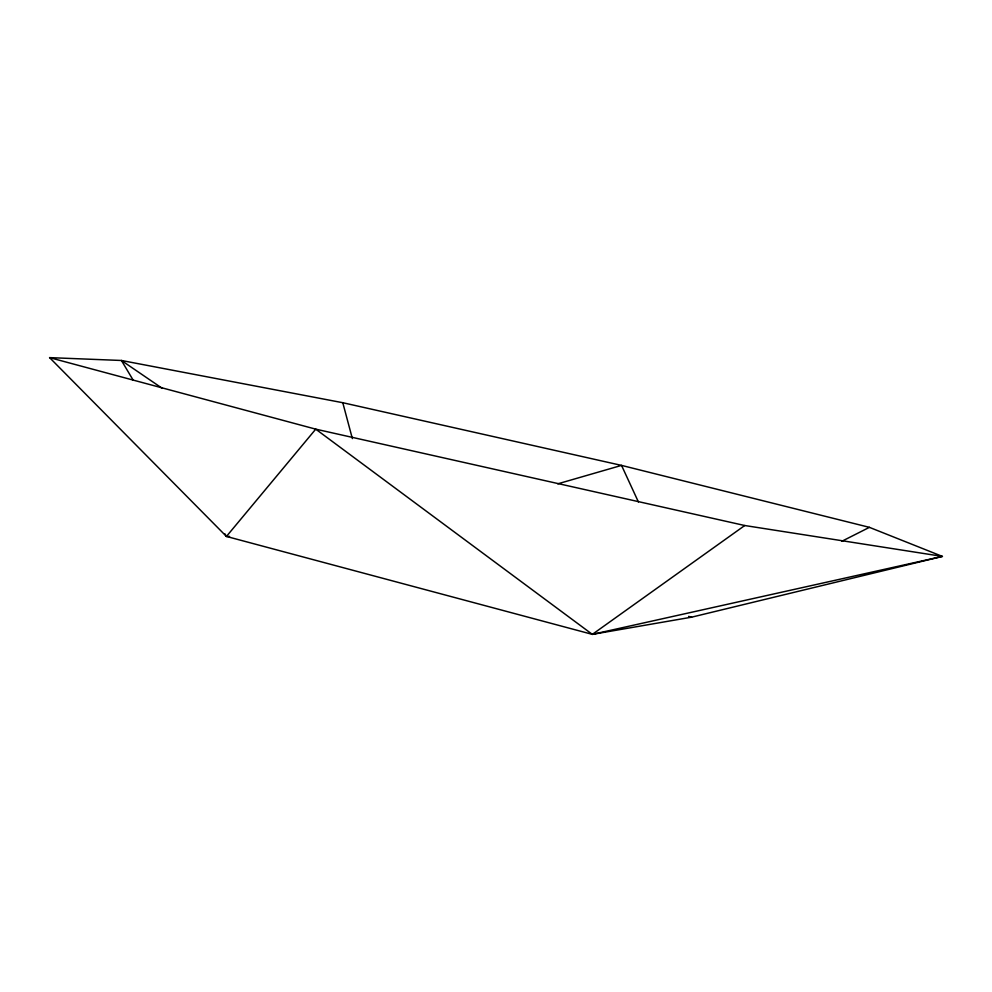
<?xml version="1.0" encoding="UTF-8"?>
<svg xmlns="http://www.w3.org/2000/svg" width="992" height="992" viewBox="0 0 992 992"><rect width="100%" height="100%" fill="white"/><g stroke="black" fill="none" stroke-linecap="round" stroke-linejoin="round"><path stroke-width="1.49" d="M224.862 533.795L226.449 536.436L315.741 429.152L744.744 525.512L942.4 556.413L691.61 617.173L592.336 634.372L226.449 536.436L49.6 357.628L121.433 360.48L342.786 402.715L621.538 465.397L869.414 527.347L942.4 556.413L592.336 634.372L315.741 429.152L49.6 357.628M592.336 634.372L744.744 525.512M841.848 541.272L869.414 527.347M557.752 483.836L621.538 465.397L638.402 501.94M226.449 536.436L229.549 536.424M688.609 616.392L691.61 617.173M162.316 388.38L121.433 360.48L133.275 380.333M342.786 402.715L352.358 438.588"/></g></svg>
